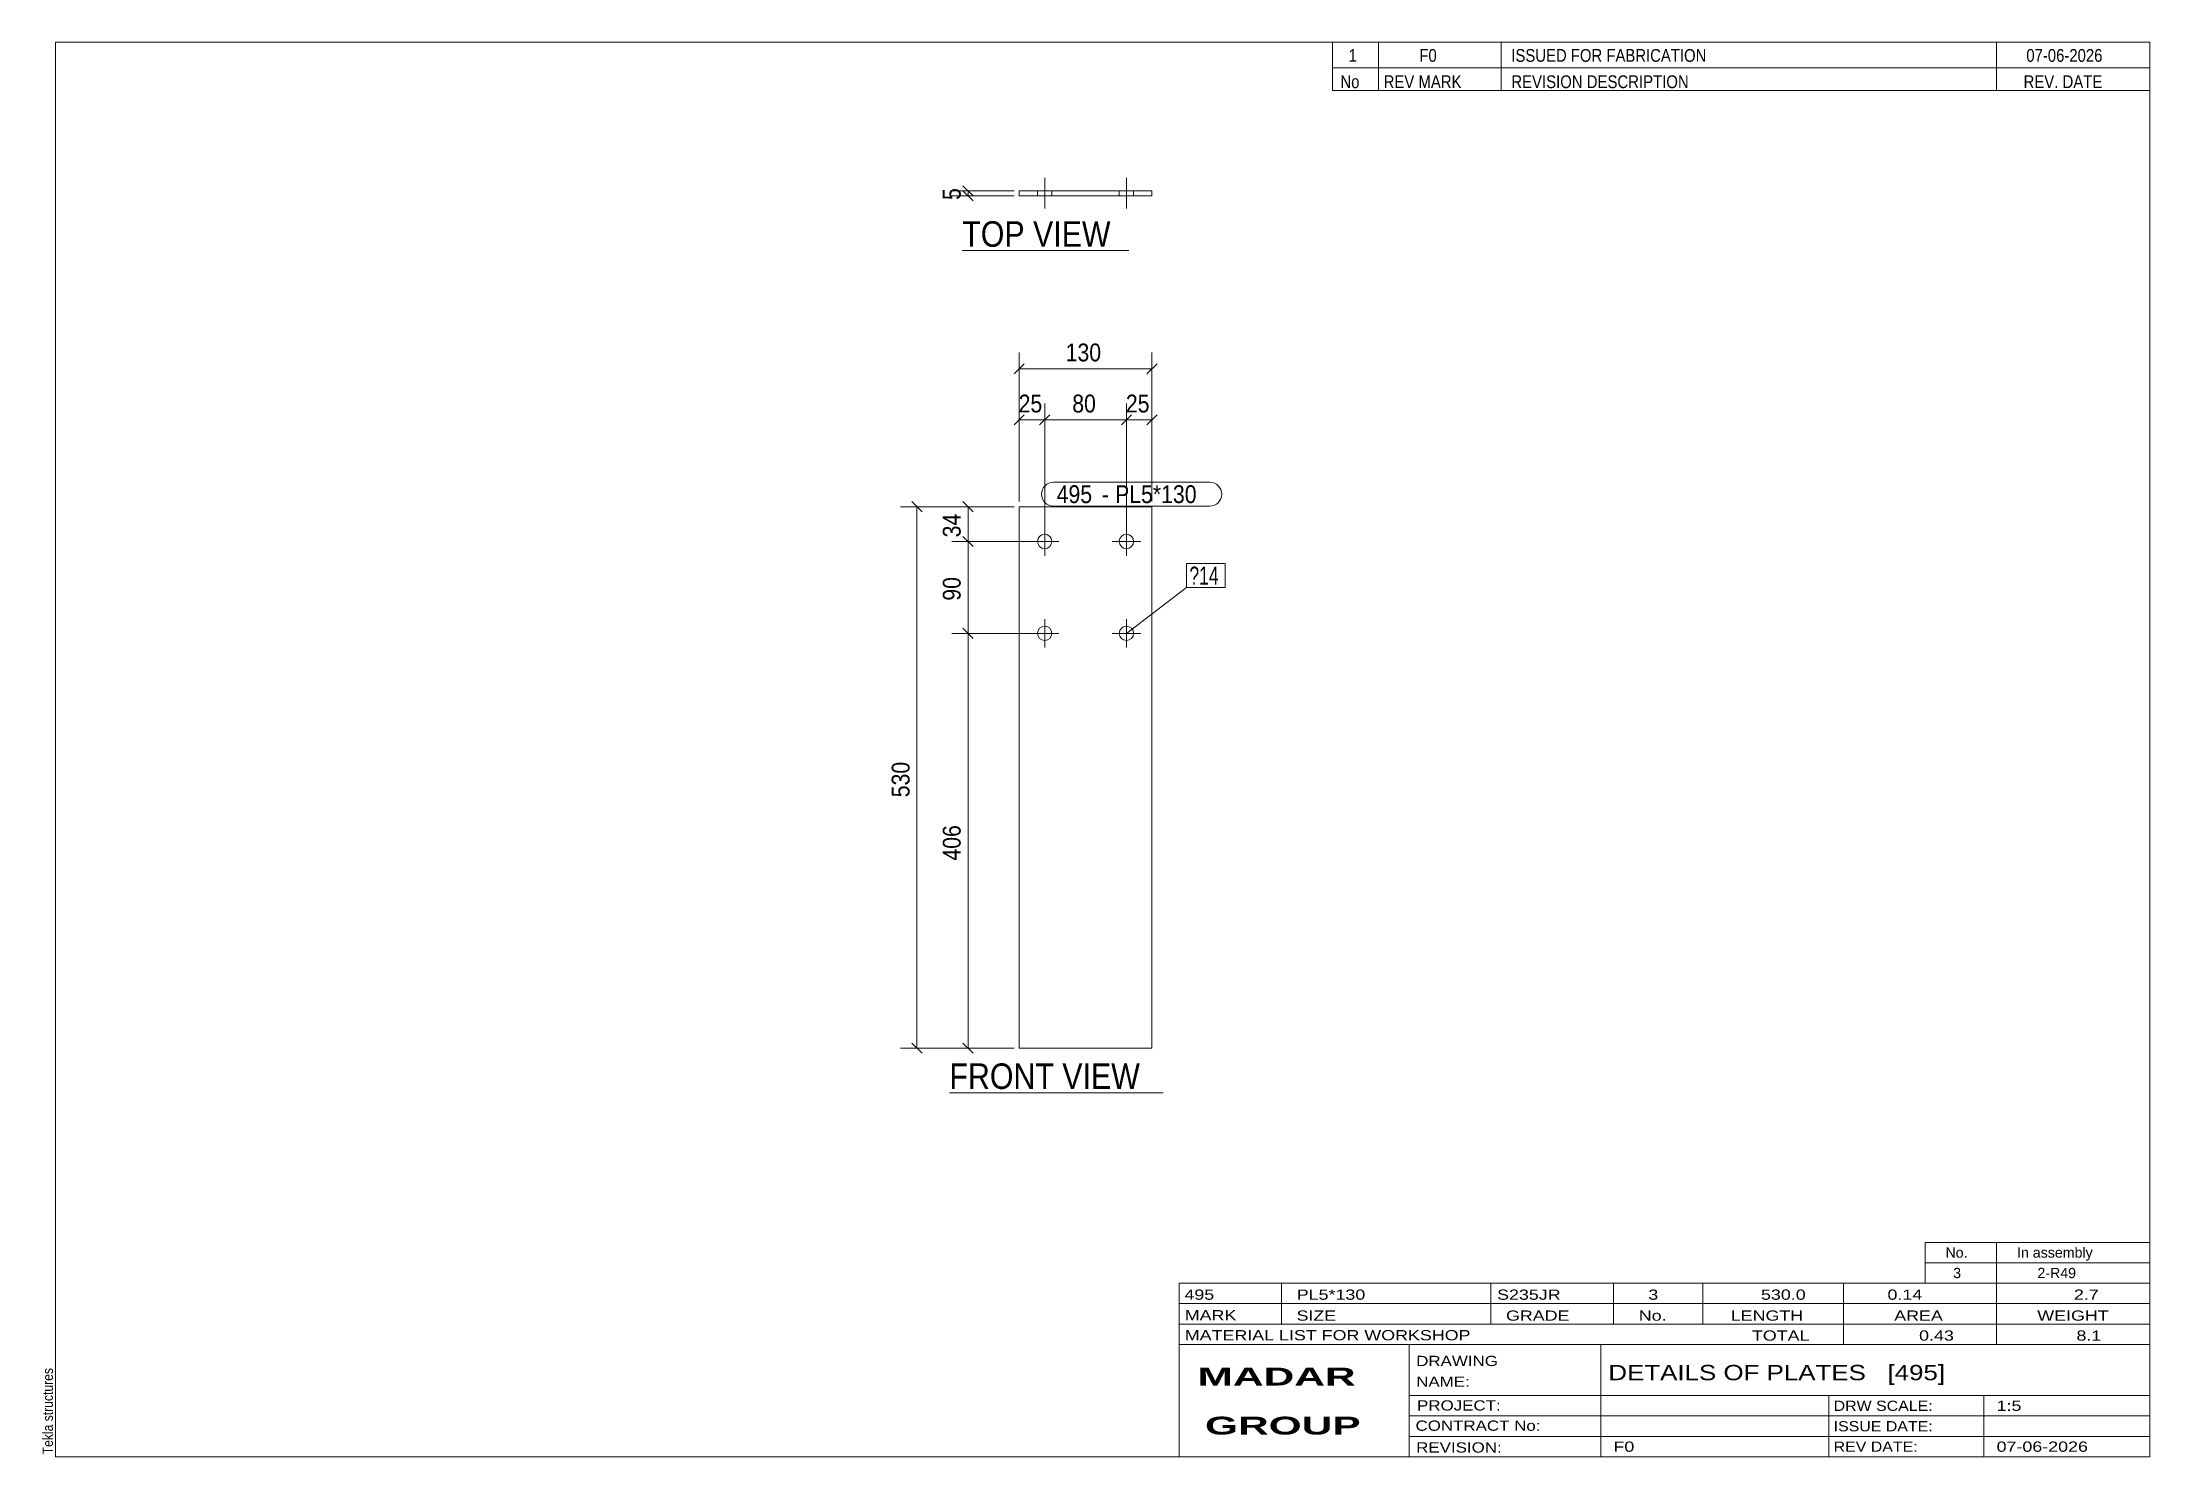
# Model space of a CAD drawing. Header units: millimetres. Extents: x 2 to 415, y 5 to 282.
import ezdxf

# ---------------------------------------------------------------- set-up
doc = ezdxf.new("R2010")
doc.units = ezdxf.units.MM
doc.linetypes.add('XKITLINE00', pattern=[0])
for name, color, linetype, lineweight in [('Bolt', 3, 'Continuous', 0), ('BoltMark', 7, 'Continuous', 0), ('Dimensions', 7, 'Continuous', 0), ('DrawingSheet', 5, 'Continuous', 0), ('OtherObjectType', 7, 'Continuous', 0), ('Part', 2, 'Continuous', 0), ('PartMark', 7, 'Continuous', 0)]:
    doc.layers.add(name, color=color, linetype=linetype, lineweight=lineweight)
doc.styles.add('ARIAL', font='ARIAL.TTF')
doc.styles.add('ARIAL_BOLD', font='ARIALBD.TTF')
doc.styles.add('ARIAL_NARROW', font='ARIALN.TTF')

# ---------------------------------------------------------------- blocks, each defined once
blk = doc.blocks.new('*A1')
at = {"layer": 'Bolt', "color": 3, "linetype": 'XKITLINE00', "lineweight": 0}
for p, q in [((198.65, 187.04), (198.65, 181.44)), ((214.65, 187.04), (214.65, 181.44)), ((201.45, 184.24), (195.85, 184.24)), ((217.45, 184.24), (211.85, 184.24)), ((201.45, 166.24), (195.85, 166.24)), ((198.65, 169.04), (198.65, 163.44)), ((217.45, 166.24), (211.85, 166.24)), ((214.65, 169.04), (214.65, 163.44))]:
    blk.add_line(p, q, dxfattribs=at)
for centre in [(198.65, 184.24), (214.65, 184.24), (198.65, 166.24), (214.65, 166.24)]:
    blk.add_circle(centre, 1.4, dxfattribs=at)
blk = doc.blocks.new('*A2')
at = {"layer": 'Part', "color": 2, "linetype": 'XKITLINE00', "lineweight": 0}
for p, q in [((219.65, 191.04), (193.65, 191.04)), ((193.65, 191.04), (193.65, 85.04)), ((219.65, 85.04), (219.65, 191.04)), ((193.65, 85.04), (219.65, 85.04))]:
    blk.add_line(p, q, dxfattribs=at)
blk = doc.blocks.new('*A3')
at = {"layer": 'Bolt', "color": 3, "linetype": 'XKITLINE00', "lineweight": 0}
for p, q in [((197.25, 252.9), (197.25, 251.9)), ((197.25, 252.9), (197.25, 251.9)), ((198.65, 255.4), (198.65, 249.4)), ((198.65, 255.4), (198.65, 249.4)), ((200.05, 252.9), (200.05, 251.9)), ((200.05, 252.9), (200.05, 251.9)), ((213.25, 252.9), (213.25, 251.9)), ((213.25, 252.9), (213.25, 251.9)), ((214.65, 255.4), (214.65, 249.4)), ((214.65, 255.4), (214.65, 249.4)), ((216.05, 252.9), (216.05, 251.9)), ((216.05, 252.9), (216.05, 251.9))]:
    blk.add_line(p, q, dxfattribs=at)
blk = doc.blocks.new('*A4')
at = {"layer": 'Part', "color": 2, "linetype": 'XKITLINE00', "lineweight": 0}
for p, q in [((193.65, 251.9), (193.65, 252.9)), ((193.65, 252.9), (219.65, 252.9)), ((219.65, 251.9), (193.65, 251.9)), ((219.65, 252.9), (219.65, 251.9))]:
    blk.add_line(p, q, dxfattribs=at)
blk = doc.blocks.new('*A5')
at = {"layer": 'DrawingSheet', "color": 5, "linetype": 'XKITLINE00', "lineweight": 0}
for p, q in [((415, 282), (5, 282)), ((5, 282), (5, 5)), ((415, 5), (415, 282)), ((5, 5), (415, 5))]:
    blk.add_line(p, q, dxfattribs=at)
at = {"layer": 'DrawingSheet', "color": 5, "style": 'ARIAL', "width": 0.85}
blk.add_text('Tekla structures', height=2, rotation=90, dxfattribs=at).set_placement((4.5, 5.5))
blk = doc.blocks.new('*A6')
at = {"layer": 'OtherObjectType', "color": 7, "linetype": 'XKITLINE00', "lineweight": 0}
for p, q in [((371, 47), (415, 47)), ((371, 43), (371, 47)), ((385, 43), (385, 47)), ((415, 43), (415, 47)), ((371, 43), (415, 43)), ((371, 39), (371, 43)), ((385, 39), (385, 43)), ((415, 39), (415, 43)), ((371, 39), (415, 39))]:
    blk.add_line(p, q, dxfattribs=at)
at = {"layer": 'OtherObjectType', "color": 7, "style": 'ARIAL_NARROW', "width": 1.211571}
for s, p in [('No.', (375, 44)), ('In assembly', (389, 44)), ('3', (376.5, 40)), ('2-R49', (392.99, 40))]:
    blk.add_text(s, height=2, dxfattribs=at).set_placement(p)
blk = doc.blocks.new('*A7')
at = {"layer": 'OtherObjectType', "color": 7, "linetype": 'XKITLINE00', "lineweight": 0}
for p, q in [((255, 282), (415, 282)), ((415, 282), (255, 282)), ((255, 282), (255, 277)), ((264, 282), (264, 277)), ((288, 282), (288, 277)), ((385, 282), (385, 277)), ((415, 282), (415, 277)), ((255, 277), (415, 277)), ((255, 277), (255, 272.5)), ((255, 277), (415, 277)), ((264, 277), (264, 272.5)), ((288, 277), (288, 272.5)), ((385, 277), (385, 272.5)), ((415, 277), (415, 272.5)), ((415, 272.5), (255, 272.5))]:
    blk.add_line(p, q, dxfattribs=at)
at = {"layer": 'OtherObjectType', "color": 7, "style": 'ARIAL_NARROW'}
for s, width, p in [('1', 1.017001, (258.16, 278.15)), ('F0', 1.017001, (272, 278.15)), ('ISSUED FOR FABRICATION', 1.017001, (290, 278.15)), ('07-06-2026', 1.017001, (390.82, 278.15)), ('No', 1.02, (256.54, 273)), ('REV MARK', 1.02, (265, 273)), ('REVISION DESCRIPTION', 1.02, (290, 273)), ('REV. DATE', 1.02, (390.28, 273))]:
    blk.add_text(s, height=2.5, dxfattribs=dict(at, width=width)).set_placement(p)
blk = doc.blocks.new('*A8')
at = {"layer": 'OtherObjectType', "color": 7, "linetype": 'XKITLINE00', "lineweight": 0}
for p, q in [((225, 39), (415, 39)), ((225, 39), (225, 35)), ((225, 39), (415, 39)), ((245, 35), (245, 39)), ((286, 35), (286, 39)), ((310, 35), (310, 39)), ((327.5, 35), (327.5, 39)), ((355, 35), (355, 39)), ((385, 35), (385, 39)), ((415, 35), (415, 39)), ((225, 35), (415, 35)), ((225, 35), (225, 5)), ((225, 35), (415, 35)), ((245, 31), (245, 35)), ((286, 31), (286, 35)), ((310, 31), (310, 35)), ((327.5, 31), (327.5, 35)), ((355, 31), (355, 35)), ((385, 31), (385, 35)), ((415, 31), (415, 35)), ((225, 31), (415, 31)), ((355, 27), (355, 31)), ((385, 27), (385, 31)), ((415, 27), (415, 31)), ((225, 27), (415, 27)), ((270, 21), (270, 27)), ((307.5, 17), (307.5, 27)), ((415, 21), (415, 27)), ((270, 21), (270, 5)), ((415, 17), (415, 21)), ((270, 17), (415, 17)), ((307.5, 5), (307.5, 17)), ((352.16, 13), (352.16, 17)), ((382.5, 5), (382.5, 17)), ((415, 13), (415, 17)), ((270, 13), (415, 13)), ((352.16, 5), (352.16, 13)), ((415, 9), (415, 13)), ((270, 9), (415, 9)), ((415, 5), (415, 9)), ((225, 5), (415, 5)), ((262.5, 5), (415, 5))]:
    blk.add_line(p, q, dxfattribs=at)
at = {"layer": 'OtherObjectType', "color": 7, "style": 'ARIAL_NARROW'}
for s, height, width, p in [('495', 2, 1.525501, (226.01, 35.76)), ('PL5*130', 2, 1.525501, (248, 35.76)), ('S235JR', 2, 1.525501, (287.22, 35.76)), ('3', 2, 1.525501, (316.82, 35.76)), ('530.0', 2, 1.525501, (338.88, 35.76)), ('0.14', 2, 1.525501, (363.64, 35.76)), ('2.7', 2, 1.525501, (400.14, 35.76)), ('MARK', 2, 1.525501, (226.08, 31.73)), ('SIZE', 2, 1.525501, (247.96, 31.66)), ('GRADE', 2, 1.525501, (288.96, 31.66)), ('No.', 2, 1.525501, (314.96, 31.66)), ('LENGTH', 2, 1.525501, (332.96, 31.66)), ('AREA', 2, 1.525501, (364.96, 31.66)), ('WEIGHT', 2, 1.525501, (392.96, 31.66)), ('MATERIAL LIST FOR WORKSHOP', 2, 1.525501, (226.08, 27.82)), ('TOTAL', 2, 1.525501, (337.1, 27.75)), ('0.43', 2, 1.525501, (369.83, 27.75)), ('8.1', 2, 1.525501, (400.63, 27.75)), ('DRAWING', 2, 1.445, (271.38, 22.78)), ('NAME:', 2, 1.445, (271.38, 18.72)), ('DETAILS OF PLATES   [495]', 3, 1.474651, (309, 20)), ('PROJECT:', 2, 1.445, (271.55, 14.07)), ('DRW SCALE:', 2, 1.36, (353.1, 14)), ('1:5', 2, 1.525501, (385, 14)), ('CONTRACT No:', 2, 1.445, (271.25, 10.11)), ('ISSUE DATE:', 2, 1.36, (353.1, 10)), ('REVISION:', 2, 1.445, (271.38, 5.84)), ('F0', 2, 1.525501, (310, 6)), ('REV DATE:', 2, 1.36, (353.1, 6)), ('07-06-2026', 2, 1.525501, (385, 6))]:
    blk.add_text(s, height=height, dxfattribs=dict(at, width=width)).set_placement(p)
at = {"layer": 'OtherObjectType', "color": 1, "style": 'ARIAL_BOLD', "width": 1.7}
for s, p in [('MADAR ', (228.58, 18.97)), ('GROUP', (230.03, 9.37))]:
    blk.add_text(s, height=3.5, dxfattribs=at).set_placement(p)
blk = doc.blocks.new('*A9')
at = {"layer": 'Dimensions', "color": 7, "linetype": 'XKITLINE00', "lineweight": 0}
for p, q in [((194.64, 219.03), (192.66, 217.05)), ((193.65, 192.04), (193.65, 221.24)), ((220.64, 219.03), (218.66, 217.05)), ((219.65, 192.04), (219.65, 221.24)), ((193.65, 218.04), (219.65, 218.04))]:
    blk.add_line(p, q, dxfattribs=at)
at = {"layer": 'Dimensions', "color": 3}
for p in [(193.65, 218.04), (219.65, 218.04)]:
    blk.add_point(p, dxfattribs=at)
at = {"layer": 'Dimensions', "color": 3, "style": 'ARIAL', "width": 0.85}
blk.add_text('130', height=3.5, dxfattribs=at).set_placement((202.76, 219.49))
blk = doc.blocks.new('*A10')
at = {"layer": 'Dimensions', "color": 7, "linetype": 'XKITLINE00', "lineweight": 0}
for p, q in [((193.65, 192.04), (193.65, 211.24)), ((198.65, 185.24), (198.65, 211.24)), ((194.64, 209.03), (192.66, 207.05)), ((193.65, 208.04), (198.65, 208.04)), ((199.64, 209.03), (197.66, 207.05))]:
    blk.add_line(p, q, dxfattribs=at)
at = {"layer": 'Dimensions', "color": 3}
for p in [(193.65, 208.04), (198.65, 208.04)]:
    blk.add_point(p, dxfattribs=at)
at = {"layer": 'Dimensions', "color": 3, "style": 'ARIAL', "width": 0.85}
blk.add_text('25', height=3.5, dxfattribs=at).set_placement((193.55, 209.49))
blk = doc.blocks.new('*A11')
at = {"layer": 'Dimensions', "color": 7, "linetype": 'XKITLINE00', "lineweight": 0}
for p, q in [((198.65, 185.24), (198.65, 211.24)), ((214.65, 185.24), (214.65, 211.24)), ((199.64, 209.03), (197.66, 207.05)), ((198.65, 208.04), (214.65, 208.04)), ((215.64, 209.03), (213.66, 207.05))]:
    blk.add_line(p, q, dxfattribs=at)
at = {"layer": 'Dimensions', "color": 3}
for p in [(198.65, 208.04), (214.65, 208.04)]:
    blk.add_point(p, dxfattribs=at)
at = {"layer": 'Dimensions', "color": 3, "style": 'ARIAL', "width": 0.85}
blk.add_text('80', height=3.5, dxfattribs=at).set_placement((204.05, 209.49))
blk = doc.blocks.new('*A12')
at = {"layer": 'Dimensions', "color": 7, "linetype": 'XKITLINE00', "lineweight": 0}
for p, q in [((214.65, 185.24), (214.65, 211.24)), ((219.65, 192.04), (219.65, 211.24)), ((215.64, 209.03), (213.66, 207.05)), ((214.65, 208.04), (219.65, 208.04)), ((220.64, 209.03), (218.66, 207.05))]:
    blk.add_line(p, q, dxfattribs=at)
at = {"layer": 'Dimensions', "color": 3}
for p in [(214.65, 208.04), (219.65, 208.04)]:
    blk.add_point(p, dxfattribs=at)
at = {"layer": 'Dimensions', "color": 3, "style": 'ARIAL', "width": 0.85}
blk.add_text('25', height=3.5, dxfattribs=at).set_placement((214.55, 209.49))
blk = doc.blocks.new('*A13')
at = {"layer": 'Dimensions', "color": 7, "linetype": 'XKITLINE00', "lineweight": 0}
for p, q in [((192.65, 191.04), (170.45, 191.04)), ((172.66, 192.03), (174.64, 190.05)), ((173.65, 85.04), (173.65, 191.04)), ((192.65, 85.04), (170.45, 85.04)), ((172.66, 86.03), (174.64, 84.05))]:
    blk.add_line(p, q, dxfattribs=at)
at = {"layer": 'Dimensions', "color": 3}
for p in [(173.65, 191.04), (173.65, 85.04)]:
    blk.add_point(p, dxfattribs=at)
at = {"layer": 'Dimensions', "color": 3, "style": 'ARIAL', "width": 0.85}
blk.add_text('530', height=3.5, rotation=90.0002, dxfattribs=at).set_placement((172.2, 134.15))
blk = doc.blocks.new('*A14')
at = {"layer": 'Dimensions', "color": 7, "linetype": 'XKITLINE00', "lineweight": 0}
for p, q in [((197.65, 166.24), (180.45, 166.24)), ((182.66, 167.23), (184.64, 165.25)), ((183.65, 85.04), (183.65, 166.24)), ((192.65, 85.04), (180.45, 85.04)), ((182.66, 86.03), (184.64, 84.05))]:
    blk.add_line(p, q, dxfattribs=at)
at = {"layer": 'Dimensions', "color": 3}
for p in [(183.65, 166.24), (183.65, 85.04)]:
    blk.add_point(p, dxfattribs=at)
at = {"layer": 'Dimensions', "color": 3, "style": 'ARIAL', "width": 0.85}
blk.add_text('406', height=3.5, rotation=90.0002, dxfattribs=at).set_placement((182.2, 121.75))
blk = doc.blocks.new('*A15')
at = {"layer": 'Dimensions', "color": 7, "linetype": 'XKITLINE00', "lineweight": 0}
for p, q in [((197.65, 184.24), (180.45, 184.24)), ((182.66, 185.23), (184.64, 183.25)), ((183.65, 166.24), (183.65, 184.24)), ((197.65, 166.24), (180.45, 166.24)), ((182.66, 167.23), (184.64, 165.25))]:
    blk.add_line(p, q, dxfattribs=at)
at = {"layer": 'Dimensions', "color": 3}
for p in [(183.65, 184.24), (183.65, 166.24)]:
    blk.add_point(p, dxfattribs=at)
at = {"layer": 'Dimensions', "color": 3, "style": 'ARIAL', "width": 0.85}
blk.add_text('90', height=3.5, rotation=90.0002, dxfattribs=at).set_placement((182.2, 172.64))
blk = doc.blocks.new('*A16')
at = {"layer": 'Dimensions', "color": 7, "linetype": 'XKITLINE00', "lineweight": 0}
for p, q in [((192.65, 191.04), (180.45, 191.04)), ((182.66, 192.03), (184.64, 190.05)), ((183.65, 184.24), (183.65, 191.04)), ((197.65, 184.24), (180.45, 184.24)), ((182.66, 185.23), (184.64, 183.25))]:
    blk.add_line(p, q, dxfattribs=at)
at = {"layer": 'Dimensions', "color": 3}
for p in [(183.65, 191.04), (183.65, 184.24)]:
    blk.add_point(p, dxfattribs=at)
at = {"layer": 'Dimensions', "color": 3, "style": 'ARIAL', "width": 0.85}
blk.add_text('34', height=3.5, rotation=90.0002, dxfattribs=at).set_placement((182.2, 185.04))
blk = doc.blocks.new('*A17')
at = {"layer": 'BoltMark', "color": 7, "linetype": 'XKITLINE00', "lineweight": 0}
for p, q in [((226.39, 179.9), (233.97, 179.9)), ((226.39, 175.2), (226.39, 179.9)), ((233.97, 175.2), (233.97, 179.9)), ((214.65, 166.24), (226.39, 175.2)), ((226.39, 175.2), (233.97, 175.2))]:
    blk.add_line(p, q, dxfattribs=at)
at = {"layer": 'BoltMark', "color": 3, "style": 'ARIAL_NARROW', "width": 0.85}
blk.add_text('?14', height=3.5, dxfattribs=at).set_placement((226.99, 175.8))
blk = doc.blocks.new('*A18')
at = {"layer": 'PartMark', "color": 7, "linetype": 'XKITLINE00', "lineweight": 0}
for p, q in [((200.4, 195.84), (230.95, 195.84)), ((200.4, 191.14), (230.95, 191.14))]:
    blk.add_line(p, q, dxfattribs=at)
for centre, start, end in [((200.4, 193.49), 90, 270), ((230.95, 193.49), 270, 90)]:
    blk.add_arc(centre, 2.35, start, end, dxfattribs=at)
at = {"layer": 'PartMark', "color": 1, "style": 'ARIAL', "width": 0.85}
blk.add_text('495', height=3.5, dxfattribs=at).set_placement((201, 191.74))
at = {"layer": 'PartMark', "color": 3, "style": 'ARIAL', "width": 0.85}
for s, p in [('PL5*130', (212.44, 191.74)), ('-', (209.84, 191.74))]:
    blk.add_text(s, height=3.5, dxfattribs=at).set_placement(p)
blk = doc.blocks.new('*A19')
at = {"layer": 'OtherObjectType', "color": 7, "linetype": 'XKITLINE00', "lineweight": 0}
blk.add_line((180.01, 76.29), (221.86, 76.29), dxfattribs=at)
at = {"layer": 'OtherObjectType', "color": 3, "style": 'ARIAL', "width": 0.85}
blk.add_text('FRONT VIEW', height=5, dxfattribs=at).set_placement((180.01, 77.04))
blk = doc.blocks.new('*A20')
at = {"layer": 'Dimensions', "color": 7, "linetype": 'XKITLINE00', "lineweight": 0}
for p, q in [((192.65, 252.9), (180.45, 252.9)), ((192.65, 251.9), (180.45, 251.9)), ((182.66, 253.89), (184.64, 251.91)), ((182.66, 252.89), (184.64, 250.91)), ((183.65, 251.9), (183.65, 252.9))]:
    blk.add_line(p, q, dxfattribs=at)
at = {"layer": 'Dimensions', "color": 3}
for p in [(183.65, 252.9), (183.65, 251.9)]:
    blk.add_point(p, dxfattribs=at)
at = {"layer": 'Dimensions', "color": 3, "style": 'ARIAL', "width": 0.85}
blk.add_text('5', height=3.5, rotation=90.0002, dxfattribs=at).set_placement((182.2, 251.1))
blk = doc.blocks.new('*A21')
at = {"layer": 'OtherObjectType', "color": 7, "linetype": 'XKITLINE00', "lineweight": 0}
blk.add_line((182.52, 241.19), (215.13, 241.19), dxfattribs=at)
at = {"layer": 'OtherObjectType', "color": 3, "style": 'ARIAL', "width": 0.85}
blk.add_text('TOP VIEW', height=5, dxfattribs=at).set_placement((182.52, 241.94))

msp = doc.modelspace()

# ---------------------------------------------------------------- block references
at = {"lineweight": 0}
for name in ['*A5', '*A7', '*A20', '*A4', '*A3', '*A21', '*A9', '*A10', '*A11', '*A12', '*A18', '*A13', '*A16', '*A2', '*A1', '*A15', '*A17', '*A14', '*A19', '*A6', '*A8']:
    msp.add_blockref(name, (0, 0), dxfattribs=at)

doc.saveas('drawing.dxf')
